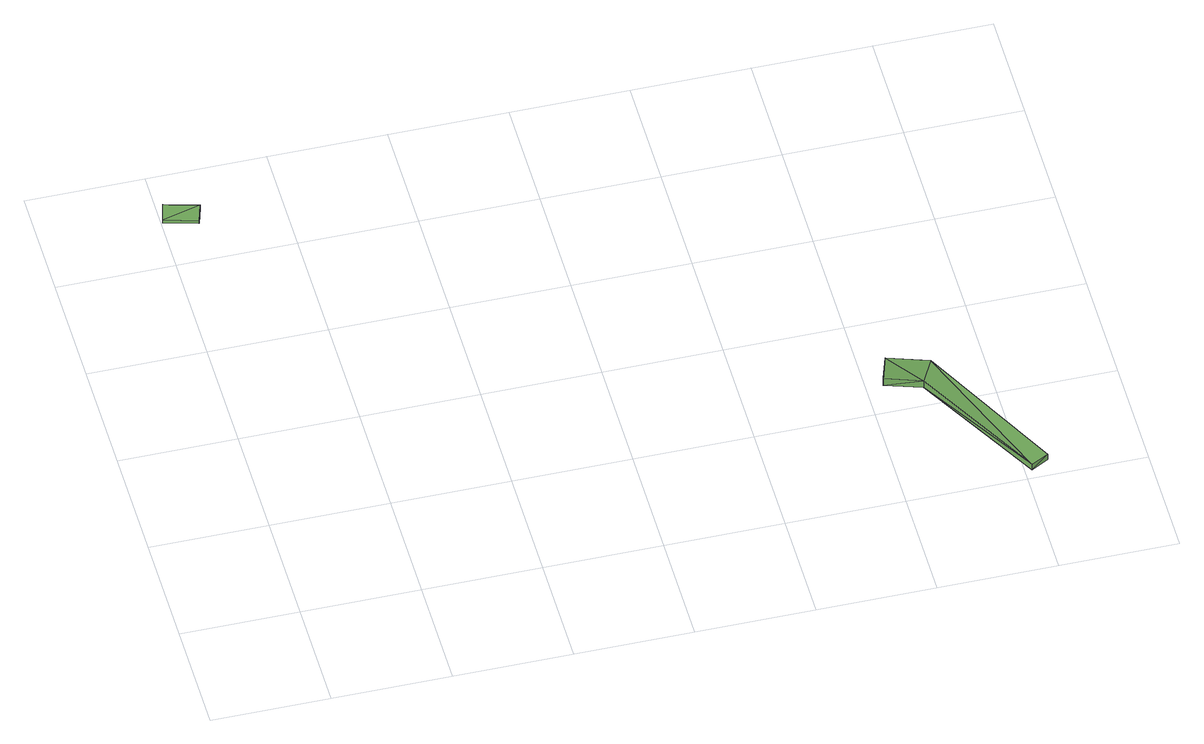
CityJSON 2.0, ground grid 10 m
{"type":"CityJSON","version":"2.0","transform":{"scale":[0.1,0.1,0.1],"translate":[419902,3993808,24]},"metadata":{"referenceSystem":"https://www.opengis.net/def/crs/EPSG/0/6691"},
"CityObjects":{
"plantcover1":{"type":"PlantCover","attributes":{"DmGeometricAttribute.dmCode":"2238","DmGeometricAttribute.geometryType":"E5","DmGeometricAttribute.mapLevel":"2500","DmGeometricAttribute.shapeType":"0","class":"5","averageHeight":0.3},"geometry":[{"type":"MultiSurface","lod":"3","boundaries":[[[0,1,2]],[[3,0,2]],[[4,5,6,7]],[[2,7,6]],[[1,7,2]],[[1,0,7]],[[0,4,7]],[[5,3,6]],[[3,2,6]],[[3,5,0]],[[0,5,4]]]}]},
"plantcover2":{"type":"PlantCover","attributes":{"DmGeometricAttribute.dmCode":"2238","DmGeometricAttribute.geometryType":"E5","DmGeometricAttribute.mapLevel":"2500","DmGeometricAttribute.shapeType":"0","class":"5","averageHeight":0.8},"geometry":[{"type":"MultiSurface","lod":"3","boundaries":[[[8,9,10]],[[9,11,10]],[[12,8,13]],[[8,10,13]],[[14,9,15]],[[9,8,15]],[[16,11,14]],[[11,9,14]],[[17,10,16]],[[10,11,16]],[[18,13,17]],[[13,10,17]],[[19,12,18]],[[12,13,18]],[[15,8,19]],[[8,12,19]],[[15,19,17]],[[17,19,18]],[[17,16,14]],[[17,14,15]]]}]}
},
"vertices":[
[34,456,9],[5,464,10],[5,464,13],[34,456,13],[29,439,10],[29,439,13],[1,447,13],[1,447,10],
[556,140,16],[521,151,17],[545,120,15],[514,129,17],[621,17,14],[606,9,14],[521,151,9],[556,140,9],[514,129,9],[545,120,8],[606,9,8],[621,17,8]
]}
